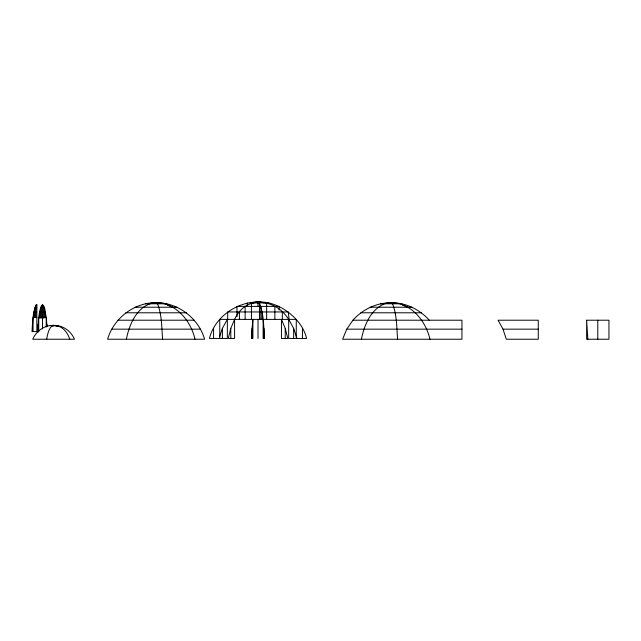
<?xml version="1.0" encoding="UTF-8"?>
<svg xmlns="http://www.w3.org/2000/svg" width="641" height="641" viewBox="0 0 641 641"><rect width="100%" height="100%" fill="white"/><g stroke="black" fill="none" stroke-linecap="round" stroke-linejoin="round"><path stroke-width="0.96" d="M32.459 324.122L32.05 331.581L36.849 331.581L36.849 304.459L35.792 305.324C32.611 313.625 32.459 322.8 32.459 331.581M38.123 324.41L37.715 331.87L38.123 331.87C38.123 323.088 38.276 313.914 41.457 305.613L42.514 304.747L43.58 305.613L44.598 308.161L46.296 317.784L47.009 326.277M252.073 328.352L251.52 338.44L252.899 338.44L252.899 319.386L252.073 328.352L252.073 338.44M126.389 339.233C129.346 323.601 138.015 304.026 156.108 302.616C178.102 302.6 198.502 318.144 204.607 339.233L107.6 339.233C113.705 318.144 134.105 302.6 156.108 302.616C176.139 302.961 190.866 320.861 194.984 339.233M234.582 319.386L230.8 328.352L228.26 338.44L234.582 338.44L234.582 319.386C250.879 283.987 299.996 308.922 306.59 338.44L288.682 338.44L288.682 319.386C267.882 286.471 217.684 304.86 209.439 338.44L227.347 338.44L227.347 319.386L222.395 328.352L219.679 336.605M361.404 339.233C364.2 325.235 370.53 309.763 384.536 303.786C400.986 300.052 418.309 308.041 429.31 320.212M346.749 329.162L342.615 339.233L461.945 339.233L461.945 320.212L352.919 320.212L346.749 329.162L461.945 329.162M352.919 320.212C364.376 307.279 382.589 300.004 399.728 303.786C415.721 308.537 426.233 323.569 429.999 339.233M53.443 325.684L52.041 326.101A23.589 7.452 -90 0 0 46.697 339.233M56.12 326.029L57.994 325.684A23.212 22.739 -90 0 1 74.484 339.233L32.755 339.233A23.212 22.739 -90 0 1 49.245 325.684L53.62 325.251L57.994 325.684L50.31 325.58M147.494 303.786L148.287 303.674M149.265 303.546L156.108 302.616L161.228 303.522M382.501 303.786L383.294 303.674M384.271 303.546L391.114 302.616L396.234 303.522M36.849 305.284L35.792 305.324L35.792 317.495M43.484 305.533L41.457 305.613L41.457 317.784M265.839 302.937L268.771 302.937M145.363 303.786L166.844 303.786M380.369 303.786L401.859 303.786M135.107 307.223L177.1 307.223M370.121 307.223L412.107 307.223M36.849 307.872L34.774 307.872L34.774 317.495M36.849 311.991L33.853 311.991L33.853 317.495M125.812 312.784L186.395 312.784M360.827 312.784L421.401 312.784M36.849 317.495L33.068 317.495L33.068 331.581M43.58 317.784L38.732 317.784L38.732 331.87M117.904 320.212L194.303 320.212M586.627 320.212L608.95 320.212L608.95 339.233L586.627 339.233L586.627 320.212L587.853 339.233M111.742 329.162L200.465 329.162M503.001 329.162L506.326 339.233L538.272 339.233L538.272 320.212L498.065 320.212L503.001 329.162L538.272 329.162M254.1 302.848L250.182 302.824L258.019 301.767L263.996 302.824M258.019 302.881L266.64 302.937L266.64 319.386M402.54 305.092L407.948 307.223M167.525 305.092L172.934 307.223M391.114 302.616L392.548 303.786C396.955 314.995 396.667 327.391 397.596 339.233M156.108 302.616L157.542 303.786C161.941 314.995 161.66 327.391 162.59 339.233M288.682 319.386L293.634 328.352L296.951 338.44M285.229 328.352L281.447 319.386L281.447 338.44L287.769 338.44L285.229 328.352L285.229 338.44M263.13 319.386L263.13 338.44L264.509 338.44C263.579 326.581 263.86 314.162 259.453 302.937L258.019 301.767L258.019 306.382M289.083 319.386L288.346 311.951L227.683 311.951L227.683 319.386M597.789 320.212L597.789 339.233M302.448 328.352L302.448 338.44M296.27 337.486L296.27 319.386L219.759 319.386L219.759 338.44M293.634 328.352L293.634 338.44M282.328 311.951L282.328 319.386M279.043 310.092L279.043 306.382L236.986 306.382L236.986 316.598M274.869 306.382L274.869 319.386M263.956 328.352L263.956 338.44M262.073 311.951L262.073 319.386M260.823 306.382L260.823 319.386M259.453 319.386L259.453 302.937L251.424 302.937L251.424 319.386M258.019 319.386L258.019 338.44M247.258 302.937L247.258 305.517M245.134 306.382L245.134 319.386M239.43 311.951L239.43 319.386M230.8 328.352L230.8 338.44M222.395 328.352L222.395 338.44M213.581 328.352L213.581 338.44M46.913 324.41L46.913 326.277M46.232 327.014L46.232 317.303L43.58 317.888L43.58 305.613M45.519 317.455L45.519 312.279L39.518 312.279L39.518 317.784M44.598 317.664L44.598 308.161L40.439 308.161L40.439 317.784M42.514 304.747L42.514 328.929M69.765 339.233A23.517 16.378 -90 0 0 58.011 326.101L54.934 325.684A23.517 16.378 -90 0 0 52.618 325.916"/></g></svg>
